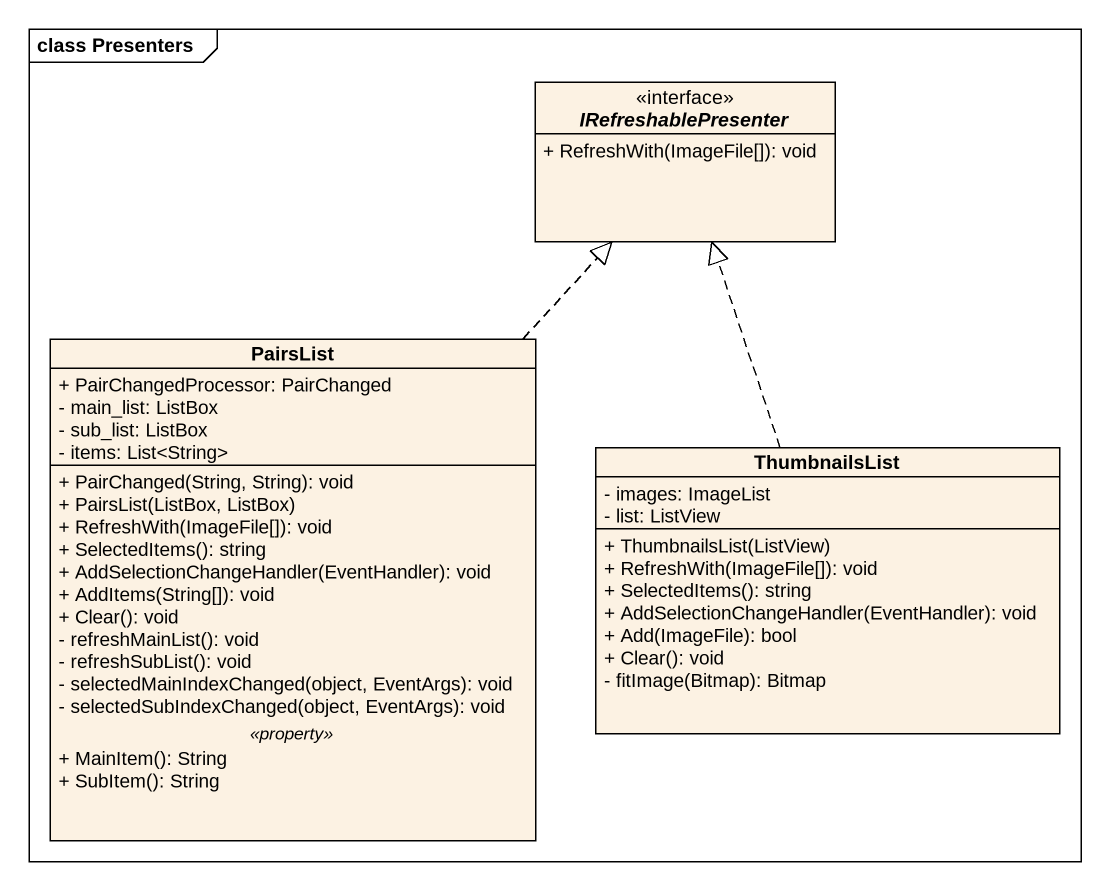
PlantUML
@startuml
mainframe class Presenters
hide circle
hide empty members
skinparam classAttributeIconSize 0
interface IRefreshablePresenter {
  + RefreshWith(ImageFile[]): void
}
class PairsList {
  + PairChangedProcessor: PairChanged
  - main_list: ListBox
  - sub_list: ListBox
  - items: List<String>
  --
  + PairChanged(String, String): void
  + PairsList(ListBox, ListBox)
  + RefreshWith(ImageFile[]): void
  + SelectedItems(): string
  + AddSelectionChangeHandler(EventHandler): void
  + AddItems(String[]): void
  + Clear(): void
  - refreshMainList(): void
  - refreshSubList(): void
  - selectedMainIndexChanged(object, EventArgs): void
  - selectedSubIndexChanged(object, EventArgs): void
  .. <<property>> ..
  + MainItem(): String
  + SubItem(): String
}
class ThumbnailsList {
  - images: ImageList
  - list: ListView
  + ThumbnailsList(ListView)
  + RefreshWith(ImageFile[]): void
  + SelectedItems(): string
  + AddSelectionChangeHandler(EventHandler): void
  + Add(ImageFile): bool
  + Clear(): void
  - fitImage(Bitmap): Bitmap
}
PairsList .up.|> IRefreshablePresenter
ThumbnailsList .up.|> IRefreshablePresenter
@enduml
